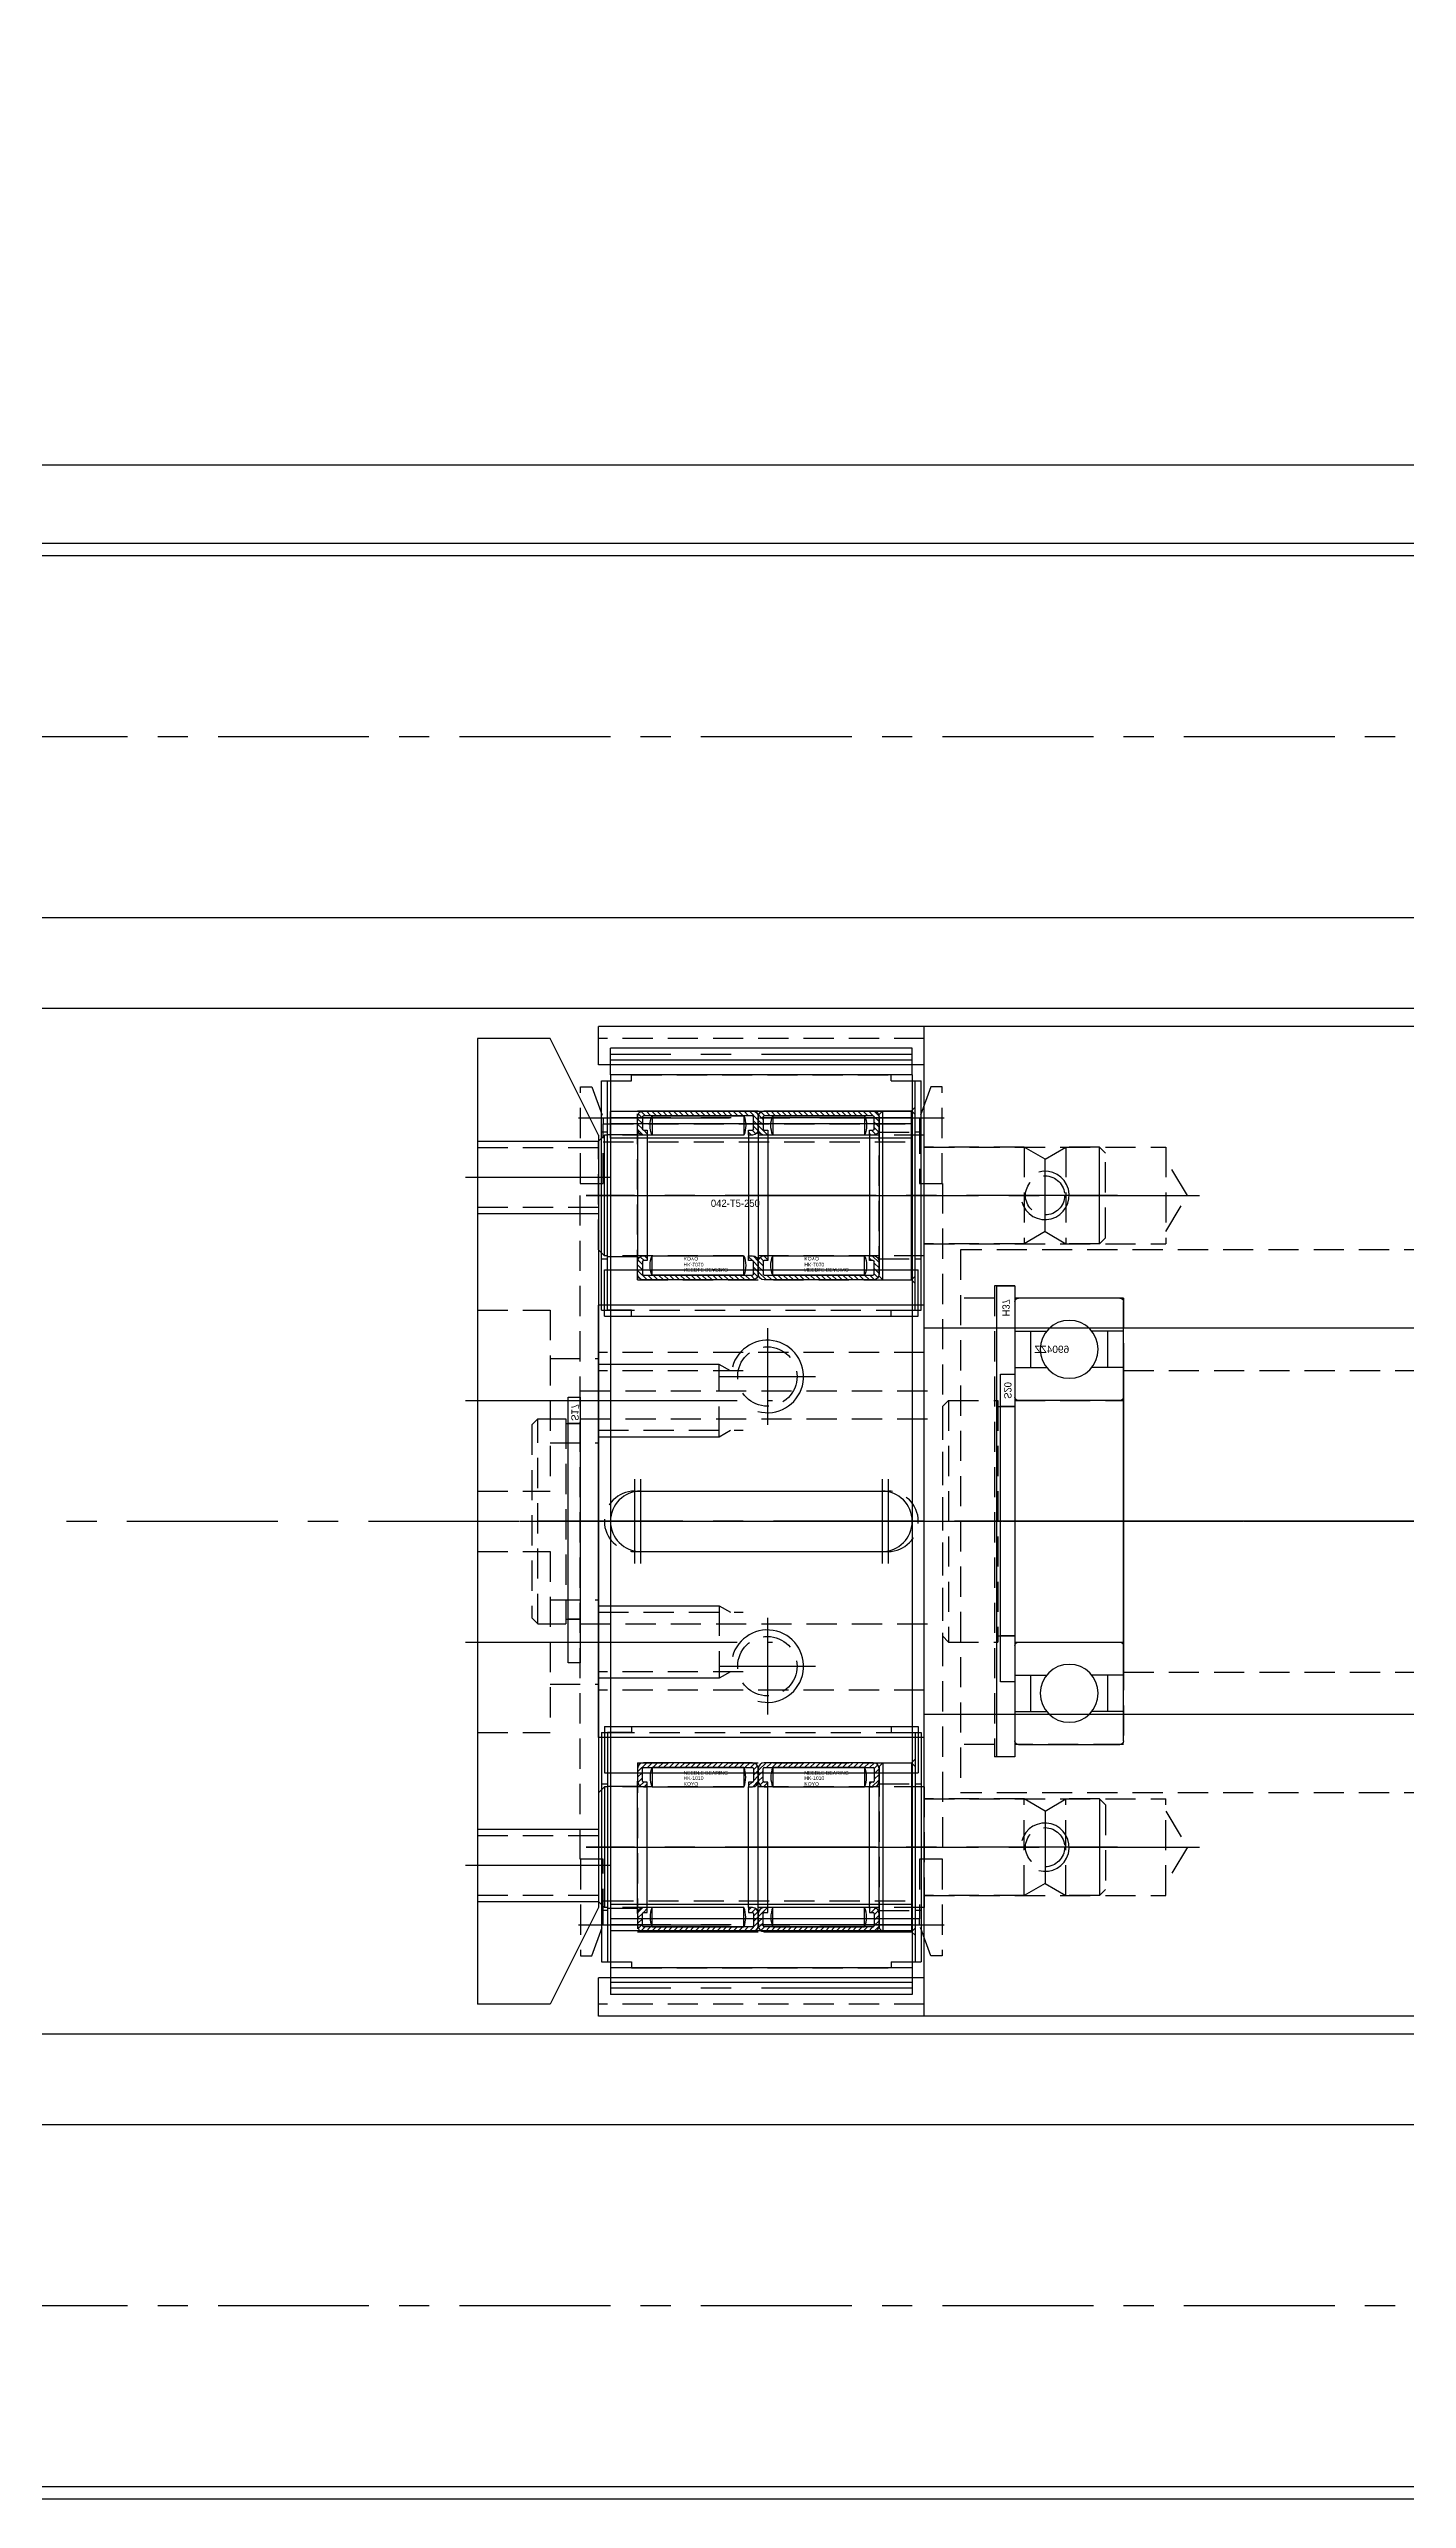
# Model space of a CAD drawing. Header units: inches. Extents: x 0 to 23821, y 0 to 11279.
# Drawn here: x 7330.6 to 7443.1, y 5111.8 to 5314.8 of the extents above; entities that cross this region are included whole.
import ezdxf
from ezdxf.enums import TextEntityAlignment as Align

# ---------------------------------------------------------------- set-up
doc = ezdxf.new("R2010")
doc.units = ezdxf.units.IN
doc.header["$LTSCALE"] = 10
doc.header["$MEASUREMENT"] = 0
doc.linetypes.add('CENTER', pattern=[2, 1.25, -0.25, 0.25, -0.25])
doc.linetypes.add('HIDDEN', pattern=[0.375, 0.25, -0.125])
doc.layers.get('Defpoints').update_dxf_attribs({"color": 8})
for name, color, linetype in [('11', 1, 'CENTER'), ('22', 2, 'HIDDEN'), ('44', 4, 'Continuous'), ('77', 40, 'HIDDEN'), ('A', 8, 'Continuous'), ('B', 123, 'Continuous'), ('BOM-T', 4, 'Continuous'), ('G', 231, 'Continuous'), ('T', 3, 'Continuous'), ('Y', 60, 'Continuous')]:
    doc.layers.add(name, color=color, linetype=linetype)
doc.styles.add('SCI', font='')
doc.styles.get("Standard").update_dxf_attribs({"font": 'arial.ttf'})
doc.styles.get('SCI').set_extended_font_data('Gulim')
doc.dimstyles.new('SCH', dxfattribs={"dimtxt": 2.5, "dimasz": 2, "dimexe": 1.25, "dimexo": 0.625, "dimtad": 1, "dimdec": 8, "dimtxsty": 'SCI', "dimcen": 2.5, "dimclrd": 4, "dimclre": 4, "dimclrt": 7, "dimadec": 8, "dimazin": 2, "dimtfac": 1, "dimtdec": 8, "dimtmove": 0, "dimatfit": 3, "dimfxl": 1, "dimarcsym": 0})
pattern_1 = [(45, (0, 0), (-0.224506, 0.224506), [])]

# ---------------------------------------------------------------- blocks, each defined once
blk = doc.blocks.new('A$C21f345d0')
for p, q in [((6520, -12), (280, -12)), ((6520, -57), (280, -57)), ((6520, -142), (280, -142))]:
    blk.add_line(p, q)
at = {"layer": '11'}
for p, q in [((6520, -34.5), (280, -34.5)), ((279.95, -99.5), (6520, -99.5)), ((6520, -164.5), (280, -164.5))]:
    blk.add_line(p, q, dxfattribs=at)
at = {"layer": 'B'}
for p, q in [((6520, -19.5), (280, -19.5)), ((6520, -49.5), (280, -49.5)), ((6520, -149.5), (280, -149.5)), ((6520, -179.5), (280, -179.5))]:
    blk.add_line(p, q, dxfattribs=at)
at = {"layer": 'G'}
for p, q in [((6520, -18.5), (280, -18.5)), ((6520, -180.5), (280, -180.5))]:
    blk.add_line(p, q, dxfattribs=at)
blk = doc.blocks.new('A$C01905758')
for p, q in [((-161, 37.82), (-161, 41)), ((161, 41), (-161, 41)), ((-134, -41), (-134, 41)), ((-134, 37.82), (-161, 37.82)), ((-161, -17.92), (-161, 17.92)), ((-134, 17.92), (-161, 17.92)), ((134, 16), (-134, 16)), ((134, -16), (-134, -16)), ((-134, -17.92), (-161, -17.92)), ((-161, -41), (-161, -37.82)), ((-134, -37.82), (-161, -37.82)), ((161, -41), (-161, -41))]:
    blk.add_line(p, q)
at = {"layer": '11'}
for p, q in [((-124, 24), (-124, 30)), ((-162, 27), (-111.2, 27)), ((-147, 16), (-147, 8)), ((-151, 12), (-143, 12)), ((-162, 10), (-146.58, 10)), ((166, 0), (-166, 0)), ((-147, -8), (-147, -16)), ((-162, -10), (-146.58, -10)), ((-151, -12), (-143, -12)), ((-124, -24), (-124, -30)), ((-162, -27), (-111.2, -27))]:
    blk.add_line(p, q, dxfattribs=at)
at = {"layer": '22'}
for p, q in [((-134, 40), (-161, 40)), ((-134, 31), (-114, 31)), ((-114, 31), (-114, 23)), ((-112.2, 27), (-114, 30)), ((-114, 24), (-112.2, 27)), ((-134, 23), (-114, 23)), ((-134, 14), (-161, 14)), ((-149, 12.46), (-161, 12.46)), ((-151, 7), (-151, 13)), ((-161, 7.54), (-149, 7.54)), ((-161, -7.54), (-149, -7.54)), ((-151, -7), (-151, -13)), ((-149, -12.46), (-161, -12.46)), ((-134, -14), (-161, -14)), ((-134, -23), (-114, -23)), ((-114, -31), (-114, -23)), ((-114, -24), (-112.2, -27)), ((-112.2, -27), (-114, -30)), ((-134, -31), (-114, -31)), ((-134, -40), (-161, -40))]:
    blk.add_line(p, q, dxfattribs=at)
for centre in [(-147, 12), (-147, -12)]:
    blk.add_circle(centre, 2.46, dxfattribs=at)
at = {"layer": '77'}
for centre in [(-124, 27), (-124, -27)]:
    blk.add_circle(centre, 1.62, dxfattribs=at)
at = {"layer": 'T'}
for p, q in [((-151, 13), (-161, 13)), ((-150.06, 12.46), (-151, 13)), ((-161, 7), (-151, 7)), ((-151, 7), (-150.06, 7.54)), ((-161, -7), (-151, -7)), ((-151, -7), (-150.06, -7.54)), ((-151, -13), (-161, -13)), ((-150.06, -12.46), (-151, -13))]:
    blk.add_line(p, q, dxfattribs=at)
for centre, radius, start, end in [((-124, 27), 2, 195, 105), ((-147, 12), 3, 255, 165), ((-147, -12), 3, 255, 165), ((-124, -27), 2, 255, 165)]:
    blk.add_arc(centre, radius, start, end, dxfattribs=at)
blk = doc.blocks.new('A$Cc1844e05')
for p, q in [((-26.5, 5), (-27, 4.5)), ((-27, 4.5), (-27, -4.5)), ((0, 5), (-26.5, 5)), ((0, 5), (0, -5)), ((8.27, 4), (0, 4)), ((10, 3), (8.27, 4)), ((8.27, -4), (8.27, 4)), ((10, 3), (11.73, 4)), ((10, 3), (10, -3)), ((14.5, 4), (11.73, 4)), ((11.73, -4), (11.73, 4)), ((14.5, 4), (15, 3.5)), ((15, 3.5), (15, -3.5)), ((8.27, -4), (0, -4)), ((10, -3), (8.27, -4)), ((10, -3), (11.73, -4)), ((14.5, -4), (11.73, -4)), ((15, -3.5), (14.5, -4)), ((-27, -4.5), (-26.5, -5)), ((0, -5), (-26.5, -5))]:
    blk.add_line(p, q)
at = {"layer": '11'}
blk.add_line((16, 0), (-28, 0), dxfattribs=at)
at = {"layer": 'A'}
for p, q in [((-26.5, 5), (-26.5, -5)), ((14.5, 4), (14.5, -4))]:
    blk.add_line(p, q, dxfattribs=at)
blk = doc.blocks.new('A$Ce1fca09c')
h = blk.add_hatch()
h.set_pattern_fill('ANSI31', color=256, scale=0.1)
h.set_pattern_definition(pattern_1)
edge = h.paths.add_edge_path()
edge.add_line((9.2, 5.4), (9.2, 5))
edge.add_line((9.2, 5), (9.52, 5))
edge.add_arc((9.52, 5.48), 0.48, 270, 360)
edge.add_line((10, 5.48), (10, 6.52))
edge.add_arc((9.52, 6.52), 0.48, 0, 90)
edge.add_line((9.52, 7), (0.48, 7))
edge.add_arc((0.48, 6.52), 0.48, 90, 180)
edge.add_line((0, 6.52), (0, 5.48))
edge.add_arc((0.48, 5.48), 0.48, 180, 270)
edge.add_line((0.48, 5), (0.8, 5))
edge.add_line((0.8, 5), (0.8, 5.4))
edge.add_line((0.8, 5.4), (0.48, 5.4))
edge.add_line((0.48, 5.4), (0.4, 5.48))
edge.add_line((0.4, 5.48), (0.4, 6.52))
edge.add_line((0.4, 6.52), (0.48, 6.6))
edge.add_line((0.48, 6.6), (9.52, 6.6))
edge.add_line((9.52, 6.6), (9.6, 6.52))
edge.add_line((9.6, 6.52), (9.6, 5.48))
edge.add_line((9.6, 5.48), (9.52, 5.4))
edge.add_line((9.52, 5.4), (9.2, 5.4))
h = blk.add_hatch()
h.set_pattern_fill('ANSI31', color=256, scale=0.1)
h.set_pattern_definition(pattern_1)
edge = h.paths.add_edge_path()
edge.add_line((9.2, -5.4), (9.52, -5.4))
edge.add_line((9.52, -5.4), (9.6, -5.48))
edge.add_line((9.6, -5.48), (9.6, -6.52))
edge.add_line((9.6, -6.52), (9.52, -6.6))
edge.add_line((9.52, -6.6), (0.48, -6.6))
edge.add_line((0.48, -6.6), (0.4, -6.52))
edge.add_line((0.4, -6.52), (0.4, -5.48))
edge.add_line((0.4, -5.48), (0.48, -5.4))
edge.add_line((0.48, -5.4), (0.8, -5.4))
edge.add_line((0.8, -5.4), (0.8, -5))
edge.add_line((0.8, -5), (0.48, -5))
edge.add_arc((0.48, -5.48), 0.48, 90, 180)
edge.add_line((0, -5.48), (0, -6.52))
edge.add_arc((0.48, -6.52), 0.48, 180, 270)
edge.add_line((0.48, -7), (9.52, -7))
edge.add_arc((9.52, -6.52), 0.48, 270, 360)
edge.add_line((10, -6.52), (10, -5.48))
edge.add_arc((9.52, -5.48), 0.48, 0, 90)
edge.add_line((9.52, -5), (9.2, -5))
edge.add_line((9.2, -5), (9.2, -5.4))
for p, q in [((0, 6.52), (0, 5.48)), ((0.4, 5.48), (0.4, 6.52)), ((9.52, 7), (0.48, 7)), ((0.48, 6.6), (9.52, 6.6)), ((1.2, 6.6), (1.2, 5)), ((8.8, 6.6), (1.2, 6.6)), ((8.8, 6.6), (8.8, 5)), ((9.6, 6.52), (9.6, 5.48)), ((10, 5.48), (10, 6.52)), ((0, -5.48), (0, 5.48)), ((0.8, 5.4), (0.48, 5.4)), ((0.48, 5), (0.8, 5)), ((0.8, 5), (0.8, 5.4)), ((0.8, -5), (0.8, 5)), ((1.2, 5), (8.8, 5)), ((9.2, 5.4), (9.2, 5)), ((9.52, 5.4), (9.2, 5.4)), ((9.2, 5), (9.52, 5)), ((9.2, -5), (9.2, 5)), ((10, -5.48), (10, 5.48)), ((0, -5.48), (0, -6.52)), ((0.4, -6.52), (0.4, -5.48)), ((0.8, -5), (0.48, -5)), ((0.48, -5.4), (0.8, -5.4)), ((0.8, -5.4), (0.8, -5)), ((1.2, -6.6), (1.2, -5)), ((8.8, -5), (1.2, -5)), ((8.8, -6.6), (8.8, -5)), ((9.52, -5), (9.2, -5)), ((9.2, -5), (9.2, -5.4)), ((9.2, -5.4), (9.52, -5.4)), ((9.6, -5.48), (9.6, -6.52)), ((10, -6.52), (10, -5.48)), ((9.52, -6.6), (0.48, -6.6)), ((0.48, -7), (9.52, -7)), ((1.2, -6.6), (8.8, -6.6))]:
    blk.add_line(p, q)
for centre, radius, start, end in [((0.48, 6.52), 0.48, 90, 180), ((0.48, 6.52), 0.08, 90, 180), ((3.12, 5.8), 2.08, 157.3801, 202.6199), ((6.88, 5.8), 2.08, 337.3801, 22.6199), ((9.52, 6.52), 0.48, 0, 90), ((9.52, 6.52), 0.08, 0, 90), ((0.48, 5.48), 0.48, 180, 270), ((0.48, 5.48), 0.08, 180, 270), ((9.52, 5.48), 0.48, 270, 0), ((9.52, 5.48), 0.08, 270, 0), ((0.48, -5.48), 0.48, 90, 180), ((0.48, -5.48), 0.08, 90, 180), ((3.12, -5.8), 2.08, 157.3801, 202.6199), ((6.88, -5.8), 2.08, 337.3801, 22.6199), ((9.52, -5.48), 0.48, 0, 90), ((9.52, -5.48), 0.08, 0, 90), ((0.48, -6.52), 0.48, 180, 270), ((0.48, -6.52), 0.08, 180, 270), ((9.52, -6.52), 0.08, 270, 0), ((9.52, -6.52), 0.48, 270, 0)]:
    blk.add_arc(centre, radius, start, end)
at = {"layer": '11'}
blk.add_line((-1, 0), (11, 0), dxfattribs=at)
at = {"layer": 'BOM-T', "color": 4}
for s, p in [('NEEDLE BEARING', (3.81, 6.01)), ('HK-1010', (3.81, 5.58)), ('KOYO', (3.81, 5.09))]:
    blk.add_text(s, height=0.3, dxfattribs=at).set_placement(p)
blk = doc.blocks.new('A$C6554669a')
for p, q in [((0, 6.7), (0.3, 7)), ((0, 6.7), (0, -6.7)), ((0.3, 7), (2.7, 7)), ((2.7, 7), (3, 6.7)), ((3, 6.7), (3, -6.7)), ((0, -6.7), (0.3, -7)), ((0.3, -7), (2.7, -7)), ((2.7, -7), (3, -6.7))]:
    blk.add_line(p, q)
at = {"layer": '11'}
blk.add_line((-1, 0), (4, 0), dxfattribs=at)
at = {"layer": '22'}
for p, q in [((0, 5.25), (3, 5.25)), ((0, -5.25), (3, -5.25))]:
    blk.add_line(p, q, dxfattribs=at)
at = {"layer": 'A'}
for p, q in [((0.3, 7), (0.3, -7)), ((2.7, 7), (2.7, -7))]:
    blk.add_line(p, q, dxfattribs=at)
blk = doc.blocks.new('A$Cc8268a15')
for p, q in [((0.03, 9.3), (0.03, -9.7)), ((0.03, 9.3), (0.53, 9.3)), ((0.53, 9.3), (0.53, -9.7)), ((0.03, -9.7), (0.53, -9.7))]:
    blk.add_line(p, q)
at = {"layer": '11'}
blk.add_line((-0.97, -0.2), (1.53, -0.2), dxfattribs=at)
at = {"layer": '22'}
for p, q in [((0.03, 5.05), (0.53, 5.05)), ((0.53, -5.45), (0.03, -5.45))]:
    blk.add_line(p, q, dxfattribs=at)
blk = doc.blocks.new('A$C68f490c2')
for p, q in [((0, 9.5), (0, -9.5)), ((2, 9.5), (0, 9.5)), ((2, 10), (2, 9.5)), ((2, 10), (23.5, 10)), ((23.5, 10), (23.5, 9.5)), ((23.5, 9.5), (25.5, 9.5)), ((25.5, 9.5), (25.5, -9.5)), ((2.5, 7), (2.5, -7)), ((2.5, 7), (25.2, 7)), ((25.2, 7), (25.5, 7.3)), ((0, 5.05), (2.5, 5.05)), ((0, -5.05), (2.5, -5.05)), ((2.5, -7), (25.2, -7)), ((25.2, -7), (25.5, -7.3)), ((0, -9.5), (2, -9.5)), ((2, -9.5), (2, -10)), ((2, -10), (23.5, -10)), ((23.5, -9.5), (23.5, -10)), ((23.5, -9.5), (25.5, -9.5))]:
    blk.add_line(p, q)
at = {"layer": '11'}
blk.add_line((-1, 0), (26.5, 0), dxfattribs=at)
at = {"layer": 'A'}
blk.add_line((25.2, 7), (25.2, -7), dxfattribs=at)
blk = doc.blocks.new('A$C0417e222')
for p, q in [((-13, 0.5), (13, 0.5)), ((-13, 0.5), (-13, -3.33)), ((13, 0.5), (13, -3.33)), ((-13, -3.33), (13, -3.33))]:
    blk.add_line(p, q)
at = {"layer": '22'}
blk.add_line((-13, 0), (13, 0), dxfattribs=at)
blk = doc.blocks.new('A$C5400204d')
for p, q in [((-10, 22), (-6, 30)), ((-6, 30), (0, 30)), ((0, 30), (0, -50)), ((-10, 22), (-10, -42)), ((-10, -42), (-6, -50)), ((-6, -50), (0, -50))]:
    blk.add_line(p, q)
at = {"layer": '11'}
for p, q in [((1, 18.5), (-11, 18.5)), ((1, 0), (-11, 0)), ((1, -20), (-11, -20)), ((1, -38.5), (-11, -38.5))]:
    blk.add_line(p, q, dxfattribs=at)
at = {"layer": '22'}
for p, q in [((0, 20.96), (-10, 20.96)), ((0, 16.04), (-10, 16.04)), ((-6, 7.5), (-6, -7.5)), ((0, 7.5), (-6, 7.5)), ((-6, 3.5), (-10, 3.5)), ((-6, -3.5), (-10, -3.5)), ((0, -7.5), (-6, -7.5)), ((-6, -12.5), (-6, -27.5)), ((0, -12.5), (-6, -12.5)), ((-6, -16.5), (-10, -16.5)), ((-6, -23.5), (-10, -23.5)), ((0, -27.5), (-6, -27.5)), ((0, -36.04), (-10, -36.04)), ((0, -40.96), (-10, -40.96))]:
    blk.add_line(p, q, dxfattribs=at)
at = {"layer": 'T'}
for p, q in [((0, 21.5), (-10, 21.5)), ((0, 15.5), (-10, 15.5)), ((0, -35.5), (-10, -35.5)), ((0, -41.5), (-10, -41.5))]:
    blk.add_line(p, q, dxfattribs=at)
blk = doc.blocks.new('A$C0fd4e748')
for p, q in [((-2.2, 12.5), (-2.2, -12.5)), ((0, 12.5), (-2.2, 12.5)), ((-1.2, 12.5), (-1.2, -12.5)), ((0, 12.5), (0, -12.5)), ((0, -12.5), (-2.2, -12.5))]:
    blk.add_line(p, q)
at = {"layer": '11'}
blk.add_line((-1.68, 12.5), (-1.68, -12.5), dxfattribs=at)
blk = doc.blocks.new('A$Ce3385b7c')
at = {"layer": 'B'}
for p, q in [((12.2, -3), (12.2, -77)), ((37.2, -3), (37.2, -77))]:
    blk.add_line(p, q, dxfattribs=at)
blk.add_blockref('A$C01905758', (172.2, -40))
at = {"layer": '22', "xscale": -1, "rotation": 180}
blk.add_blockref('A$C68f490c2', (11.95, -13), dxfattribs=at)
at = {"layer": '22'}
blk.add_blockref('A$C68f490c2', (11.95, -67), dxfattribs=at)
at = {"layer": '44', "xscale": -1, "rotation": 180}
for name, p in [('A$Cc8268a15', (11.42, -13.2)), ('A$Cc8268a15', (37.42, -13.2)), ('A$Ce1fca09c', (14.45, -13)), ('A$Ce1fca09c', (24.45, -13))]:
    blk.add_blockref(name, p, dxfattribs=at)
at = {"layer": '44'}
for name, p in [('A$Cc8268a15', (11.42, -66.8)), ('A$Cc8268a15', (37.42, -66.8)), ('A$Ce1fca09c', (14.45, -67)), ('A$Ce1fca09c', (24.45, -67))]:
    blk.add_blockref(name, p, dxfattribs=at)
at = {"layer": '77', "xscale": -1, "rotation": 180}
for name, p in [('A$C6554669a', (34.45, -13)), ('A$Cc1844e05', (38.2, -13))]:
    blk.add_blockref(name, p, dxfattribs=at)
at = {"layer": '77'}
for name, p in [('A$C6554669a', (34.45, -67)), ('A$Cc1844e05', (38.2, -67))]:
    blk.add_blockref(name, p, dxfattribs=at)
at = {"layer": 'B', "rotation": 270}
blk.add_blockref('A$C0fd4e748', (24.7, -3), dxfattribs=at)
at = {"layer": 'B', "xscale": -1, "rotation": 270}
blk.add_blockref('A$C0fd4e748', (24.7, -77), dxfattribs=at)
at = {"layer": 'G', "xscale": -1}
blk.add_blockref('A$C5400204d', (1.2, -30), dxfattribs=at)
at = {"layer": 'Y', "xscale": -1, "rotation": 180}
blk.add_blockref('A$C0417e222', (24.7, -22.5), dxfattribs=at)
at = {"layer": 'Y'}
blk.add_blockref('A$C0417e222', (24.7, -57.5), dxfattribs=at)
blk = doc.blocks.new('A$Cbf61ef9c')
for p, q in [((-10, 0), (10, 0)), ((-10, -5), (10, -5))]:
    blk.add_line(p, q)
for centre, start, end in [((-10, -2.5), 90, 270), ((10, -2.5), 270, 90)]:
    blk.add_arc(centre, 2.5, start, end)
at = {"layer": '11'}
for p, q in [((-10, 1), (-10, -6)), ((10, 1), (10, -6)), ((-13.5, -2.5), (13.5, -2.5))]:
    blk.add_line(p, q, dxfattribs=at)
blk = doc.blocks.new('A$Cf63996e3')
for p, q in [((0.3, 18.5), (8.7, 18.5)), ((0, -18.2), (0, 18.2)), ((9, 18.2), (9, -18.2)), ((0, 15.75), (2.63, 15.75)), ((1.31, 12.75), (1.31, 15.75)), ((9, 15.75), (6.37, 15.75)), ((7.69, 12.75), (7.69, 15.75)), ((0, 12.75), (2.63, 12.75)), ((9, 12.75), (6.37, 12.75)), ((0.3, 10), (8.7, 10)), ((8.7, -10), (0.3, -10)), ((0, -12.75), (2.63, -12.75)), ((1.31, -15.75), (1.31, -12.75)), ((9, -12.75), (6.37, -12.75)), ((7.69, -15.75), (7.69, -12.75)), ((0, -15.75), (2.63, -15.75)), ((9, -15.75), (6.37, -15.75)), ((8.7, -18.5), (0.3, -18.5))]:
    blk.add_line(p, q)
for centre in [(4.5, 14.25), (4.5, -14.25)]:
    blk.add_circle(centre, 2.4)
for centre, start, end in [((0.3, 18.2), 90, 180), ((8.7, 18.2), 0, 90), ((0.3, 10.3), 180, 270), ((8.7, 10.3), 270, 0), ((0.3, -10.3), 90, 180), ((8.7, -10.3), 0, 90), ((0.3, -18.2), 180, 270), ((8.7, -18.2), 270, 360)]:
    blk.add_arc(centre, 0.3, start, end)
at = {"layer": '11'}
blk.add_line((-1, 0), (10, 0), dxfattribs=at)
at = {"layer": 'BOM-T', "color": 4}
blk.add_text('6904ZZ', height=0.6, dxfattribs=at).set_placement((4.5, 13.95))
blk = doc.blocks.new('A$C88ba8112')
for p, q in [((0, 19.5), (0, -19.5)), ((1.5, 19.5), (0, 19.5)), ((1.5, -19.5), (1.5, 19.5)), ((0, 16), (1.5, 16)), ((0, -16), (1.5, -16)), ((0, -19.5), (1.5, -19.5))]:
    blk.add_line(p, q)
at = {"layer": '11'}
blk.add_line((-1, 0), (2.65, 0), dxfattribs=at)
at = {"layer": 'BOM-T', "color": 4, "style": 'SCI'}
blk.add_text('H37', height=0.6, rotation=90, dxfattribs=at).set_placement((0.73, 16.97), align=Align.MIDDLE_LEFT)
blk = doc.blocks.new('A$C2076e855')
for p, q in [((0, 10.3), (0, -11.72)), ((1, 10.3), (0, 10.3)), ((1, -11.72), (1, 10.3)), ((0, 8.1), (1, 8.1)), ((0, -8.1), (1, -8.1)), ((0, -11.72), (1, -11.72))]:
    blk.add_line(p, q)
at = {"layer": '11'}
blk.add_line((-1, 0), (2.15, 0), dxfattribs=at)
at = {"layer": 'BOM-T', "color": 4, "style": 'SCI'}
blk.add_text('S17', height=0.6, rotation=90, dxfattribs=at).set_placement((0.43, 8.32), align=Align.MIDDLE_LEFT)
blk = doc.blocks.new('A$Ccc436072')
for p, q in [((0, 12.2), (0, -13.3)), ((1.2, 12.2), (0, 12.2)), ((1.2, -13.3), (1.2, 12.2)), ((0, 9.5), (1.2, 9.5)), ((0, -9.5), (1.2, -9.5)), ((0, -13.3), (1.2, -13.3))]:
    blk.add_line(p, q)
at = {"layer": '11'}
blk.add_line((-1, 0), (2.35, 0), dxfattribs=at)
at = {"layer": 'BOM-T', "color": 4, "style": 'SCI'}
blk.add_text('S20', height=0.6, rotation=90, dxfattribs=at).set_placement((0.58, 10.14), align=Align.MIDDLE_LEFT)
blk = doc.blocks.new('A$Cc53e3cec')
for p, q in [((-14.98, 28), (-14.98, 36)), ((-14.98, 36), (-14.04, 36)), ((-14.04, 36), (-13.1, 33.42)), ((14.04, 36), (13.1, 33.42)), ((14.98, 36), (14.04, 36)), ((14.98, 28), (14.98, 36)), ((-13.1, 33.42), (-13.1, 32.94)), ((-13.1, 28), (-13.1, 32.94)), ((-13.1, 32.94), (13.1, 32.94)), ((13.1, 33.42), (13.1, 32.94)), ((13.1, 32.94), (13.1, 28)), ((-13.1, 31.44), (13.1, 31.44)), ((-15, 28), (-13.1, 28)), ((-15, -28), (-15, 28)), ((13.1, 28), (15, 28)), ((15, 28), (15, -28)), ((-15, 10.8), (15, 10.8)), ((-15, 8.5), (15, 8.5)), ((-15, -8.5), (15, -8.5)), ((-13.1, -28), (-15, -28)), ((-14.98, -28), (-14.98, -36)), ((-13.1, -32.94), (-13.1, -28)), ((15, -28), (13.1, -28)), ((13.1, -28), (13.1, -32.94)), ((14.98, -28), (14.98, -36)), ((-13.1, -31.44), (13.1, -31.44)), ((-14.04, -36), (-13.1, -33.42)), ((13.1, -32.94), (-13.1, -32.94)), ((-13.1, -33.42), (-13.1, -32.94)), ((13.1, -33.42), (13.1, -32.94)), ((14.04, -36), (13.1, -33.42)), ((-14.98, -36), (-14.04, -36)), ((14.98, -36), (14.04, -36))]:
    blk.add_line(p, q)
at = {"layer": '11'}
for p, q in [((-15.15, 33.42), (15.15, 33.42)), ((-16, 0), (16, 0)), ((-15.15, -33.42), (15.15, -33.42))]:
    blk.add_line(p, q, dxfattribs=at)
at = {"layer": 'BOM-T', "style": 'SCI'}
blk.add_text('042-T5-250', height=0.6, dxfattribs=at).set_placement((-4.18, 26.35), align=Align.MIDDLE_LEFT)
blk = doc.blocks.new('A$Ccc1bbfdf')
for p, q in [((33.5, 15), (33.5, 0)), ((40.5, 15), (33.5, 15)), ((40.5, 15), (40.5, 4)), ((33.5, 13), (40.5, 13)), ((40.5, 7), (33.5, 7)), ((44, 4), (40.5, 4)), ((44, 4), (44.5, 3.5)), ((44.5, 3.5), (44.5, -48.5)), ((-39.5, 0), (-39.5, -45)), ((33.5, 0), (-39.5, 0)), ((-36.7, -4), (-39.5, -4)), ((-36.7, -3), (-36.7, -42)), ((-35, -3), (-36.7, -3)), ((-35, -3), (-35, -42)), ((-26, -4), (-35, -4)), ((-26, -4), (-26, -41)), ((44.5, -6.5), (-26, -6.5)), ((44.5, -38.5), (-26, -38.5)), ((-36.7, -41), (-39.5, -41)), ((-35, -42), (-36.7, -42)), ((-26, -41), (-35, -41)), ((33.5, -45), (-39.5, -45)), ((33.5, -45), (33.5, -60)), ((44, -49), (44.5, -48.5)), ((44, -49), (40.5, -49)), ((40.5, -49), (40.5, -60)), ((40.5, -52), (33.5, -52)), ((33.5, -58), (40.5, -58)), ((40.5, -60), (33.5, -60))]:
    blk.add_line(p, q)
at = {"layer": '11'}
for p, q in [((32.5, 10), (41.5, 10)), ((45.5, -22.5), (-38.5, -22.5)), ((32.5, -55), (41.5, -55))]:
    blk.add_line(p, q, dxfattribs=at)
blk = doc.blocks.new('A$Ce71b497e')
for p, q in [((-69.5, 12.5), (0, 12.5)), ((-69.5, 12.5), (-69.5, -12.5)), ((0, 12.5), (0, -12.5)), ((-118.5, 8), (-118, 8.5)), ((-118, 8.5), (-115.7, 8.5)), ((-118, -8.5), (-118, 8.5)), ((-115.7, 8.5), (-115.7, -8.5)), ((-114.5, 8.5), (-114.5, -8.5)), ((-114.5, 8.5), (-84.5, 8.5)), ((-84.5, 9.5), (-84, 10)), ((-84.5, 9.5), (-84.5, -9.5)), ((-84, 10), (-79.9, 10)), ((-84, 10), (-84, -10)), ((-79.9, 10), (-79.9, -10)), ((-79.9, 9.5), (-78.5, 9.5)), ((-78.5, 10), (-69.5, 10)), ((-78.5, 10), (-78.5, -10)), ((0, 10), (39, 10)), ((40, 9), (39, 10)), ((39, -10), (39, 10)), ((40, 9), (40, -9)), ((-118.5, 8), (-118.5, -8)), ((-115.7, 8.1), (-114.5, 8.1)), ((-110, 2.5), (-89, 2.5)), ((7.5, 3), (32.5, 3)), ((-110, -2.5), (-89, -2.5)), ((7.5, -3), (32.5, -3)), ((-118.5, -8), (-118, -8.5)), ((-115.7, -8.1), (-114.5, -8.1)), ((-118, -8.5), (-115.7, -8.5)), ((-114.5, -8.5), (-84.5, -8.5)), ((-84.5, -9.5), (-84, -10)), ((-84, -10), (-79.9, -10)), ((-79.9, -9.5), (-78.5, -9.5)), ((-78.5, -10), (-69.5, -10)), ((0, -10), (39, -10)), ((40, -9), (39, -10)), ((-69.5, -12.5), (0, -12.5))]:
    blk.add_line(p, q)
for centre, radius, start, end in [((-110, 0), 2.5, 90, 270), ((-89, 0), 2.5, 270, 90), ((7.5, 0), 3, 90, 270), ((32.5, 0), 3, 270, 90)]:
    blk.add_arc(centre, radius, start, end)
at = {"layer": '11'}
for p, q in [((-110, 3.5), (-110, -3.5)), ((-89, 3.5), (-89, -3.5)), ((7.5, 4), (7.5, -4)), ((32.5, 4), (32.5, -4)), ((-119.5, 0), (41, 0))]:
    blk.add_line(p, q, dxfattribs=at)
blk = doc.blocks.new('A$C8f3e2505')
blk.add_blockref('A$Cc53e3cec', (-147.5, 0))
at = {"layer": '22'}
for name, p in [('A$Ccc1bbfdf', (-91.5, 22.5)), ('A$Ce71b497e', (-48, 0))]:
    blk.add_blockref(name, p, dxfattribs=at)
at = {"layer": '44', "xscale": -1}
for name, p in [('A$C88ba8112', (-126.5, 0)), ('A$Cf63996e3', (-117.5, 0)), ('A$Ccc436072', (-126.5, 0)), ('A$C2076e855', (-162.5, 0))]:
    blk.add_blockref(name, p, dxfattribs=at)
at = {"layer": '44'}
blk.add_blockref('A$Cbf61ef9c', (-147.5, 2.5), dxfattribs=at)
blk.add_blockref('A$Cbf61ef9c', (-147.5, 2.5), dxfattribs=at)
at = {"layer": 'B', "rotation": 270}
blk.add_blockref('A$C0fd4e748', (-147.5, 31.74), dxfattribs=at)
at = {"layer": 'B', "xscale": -1, "rotation": 270}
blk.add_blockref('A$C0fd4e748', (-147.5, -31.74), dxfattribs=at)
blk = doc.blocks.new('A$C1d24d074')
blk.add_blockref('A$Ce3385b7c', (-172.2, 40))
at = {"layer": '77'}
blk.add_blockref('A$C8f3e2505', (0, 0), dxfattribs=at)
blk = doc.blocks.new('A$C5f50f6ba')
blk.add_blockref('A$C1d24d074', (0, 0))
blk = doc.blocks.new('*D373')
at = {"color": 4, "lineweight": -2, "transparency": 16777216}
for p, q in [((7037.14, 5333.93), (7037.14, 5747.34)), ((7537.14, 5330.42), (7537.14, 5747.34)), ((7087.14, 5716.09), (7487.14, 5716.09))]:
    blk.add_line(p, q, dxfattribs=at)
at = {"color": 4, "transparency": 16777216}
for points in [[(7087.14, 5724.43), (7087.14, 5707.76), (7037.14, 5716.09)], [(7487.14, 5724.43), (7487.14, 5707.76), (7537.14, 5716.09)]]:
    blk.add_solid(points, dxfattribs=at)
at = {"layer": 'Defpoints', "color": 0, "transparency": 16777216}
for p in [(7537.14, 5716.09), (7037.14, 5318.31, -227228.55), (7537.14, 5314.79, -227228.55)]:
    blk.add_point(p, dxfattribs=at)
at = {"color": 7, "transparency": 16777216, "insert": (7287.14, 5763.76), "char_height": 62.5, "attachment_point": 5, "style": 'SCI'}
blk.add_mtext('500', dxfattribs=at)
blk = doc.blocks.new('*D377')
at = {"color": 4, "lineweight": -2, "transparency": 16777216}
for p, q in [((1437.14, 5307.93), (1437.14, 6026.78)), ((8237.14, 5307.93), (8237.14, 6026.78)), ((1487.14, 5995.53), (8187.14, 5995.53))]:
    blk.add_line(p, q, dxfattribs=at)
at = {"color": 4, "transparency": 16777216}
for points in [[(1487.14, 6003.87), (1487.14, 5987.2), (1437.14, 5995.53)], [(8187.14, 6003.87), (8187.14, 5987.2), (8237.14, 5995.53)]]:
    blk.add_solid(points, dxfattribs=at)
at = {"layer": 'Defpoints', "color": 0, "transparency": 16777216}
for p in [(8237.14, 5995.53), (1437.14, 5292.31, -227228.55), (8237.14, 5292.31, -227228.55)]:
    blk.add_point(p, dxfattribs=at)
at = {"color": 7, "transparency": 16777216, "insert": (4837.14, 6043.2), "char_height": 62.5, "attachment_point": 5, "style": 'SCI'}
blk.add_mtext('6800', dxfattribs=at)
blk = doc.blocks.new('*D333')
at = {"color": 4, "lineweight": -2, "transparency": 16777216}
for p, q in [((2137.14, 5371.93), (2137.14, 5891.69)), ((7537.14, 5330.42), (7537.14, 5891.69)), ((7487.14, 5860.44), (2187.14, 5860.44))]:
    blk.add_line(p, q, dxfattribs=at)
at = {"color": 4, "transparency": 16777216}
for points in [[(2187.14, 5868.77), (2187.14, 5852.11), (2137.14, 5860.44)], [(7487.14, 5868.77), (7487.14, 5852.11), (7537.14, 5860.44)]]:
    blk.add_solid(points, dxfattribs=at)
at = {"layer": 'Defpoints', "color": 0, "transparency": 16777216}
for p in [(2137.14, 5860.44), (2137.14, 5356.31, -227228.55), (7537.14, 5314.79, -227228.55)]:
    blk.add_point(p, dxfattribs=at)
at = {"color": 7, "transparency": 16777216, "insert": (4837.14, 5908.15), "char_height": 62.5, "attachment_point": 5, "style": 'SCI'}
blk.add_mtext('5400', dxfattribs=at)

msp = doc.modelspace()

# ---------------------------------------------------------------- block references
for name, p in [('A$C21f345d0', (1437.14339049, 5292.30962586, -227228.55083111)), ('A$C5f50f6ba', (7537.14339049, 5192.80962586, -227228.55083111))]:
    msp.add_blockref(name, p)

# ---------------------------------------------------------------- dimensions: what is measured, and where the dimension line sits
for base, p1, p2, picture, middle in [((8237.1433904861, 5995.5336042826), (1437.1433904861, 5292.3096258602, -227228.5508311124), (8237.1433904861, 5292.3096258602, -227228.5508311124), '*D377', (4837.1433904861, 6043.1992167993)), ((2137.1433904861, 5860.4408056766), (7537.1433904861, 5314.7908204812, -227228.5508311124), (2137.1433904861, 5356.3096258602, -227228.5508311124), '*D333', (4837.1433904861, 5908.1480293784)), ((7537.1433904861, 5716.0929827376), (7037.1433904861, 5318.3096258602, -227228.5508311124), (7537.1433904861, 5314.7908204812, -227228.5508311124), '*D373', (7287.1433904861, 5763.7585952543))]:
    dim = msp.add_linear_dim(base=base, p1=p1, p2=p2, dimstyle='SCH', override={"dimscale": 25})
    dim.commit()
    dim.dimension.update_dxf_attribs({"geometry": picture, "text_midpoint": middle})

doc.saveas('drawing.dxf')
